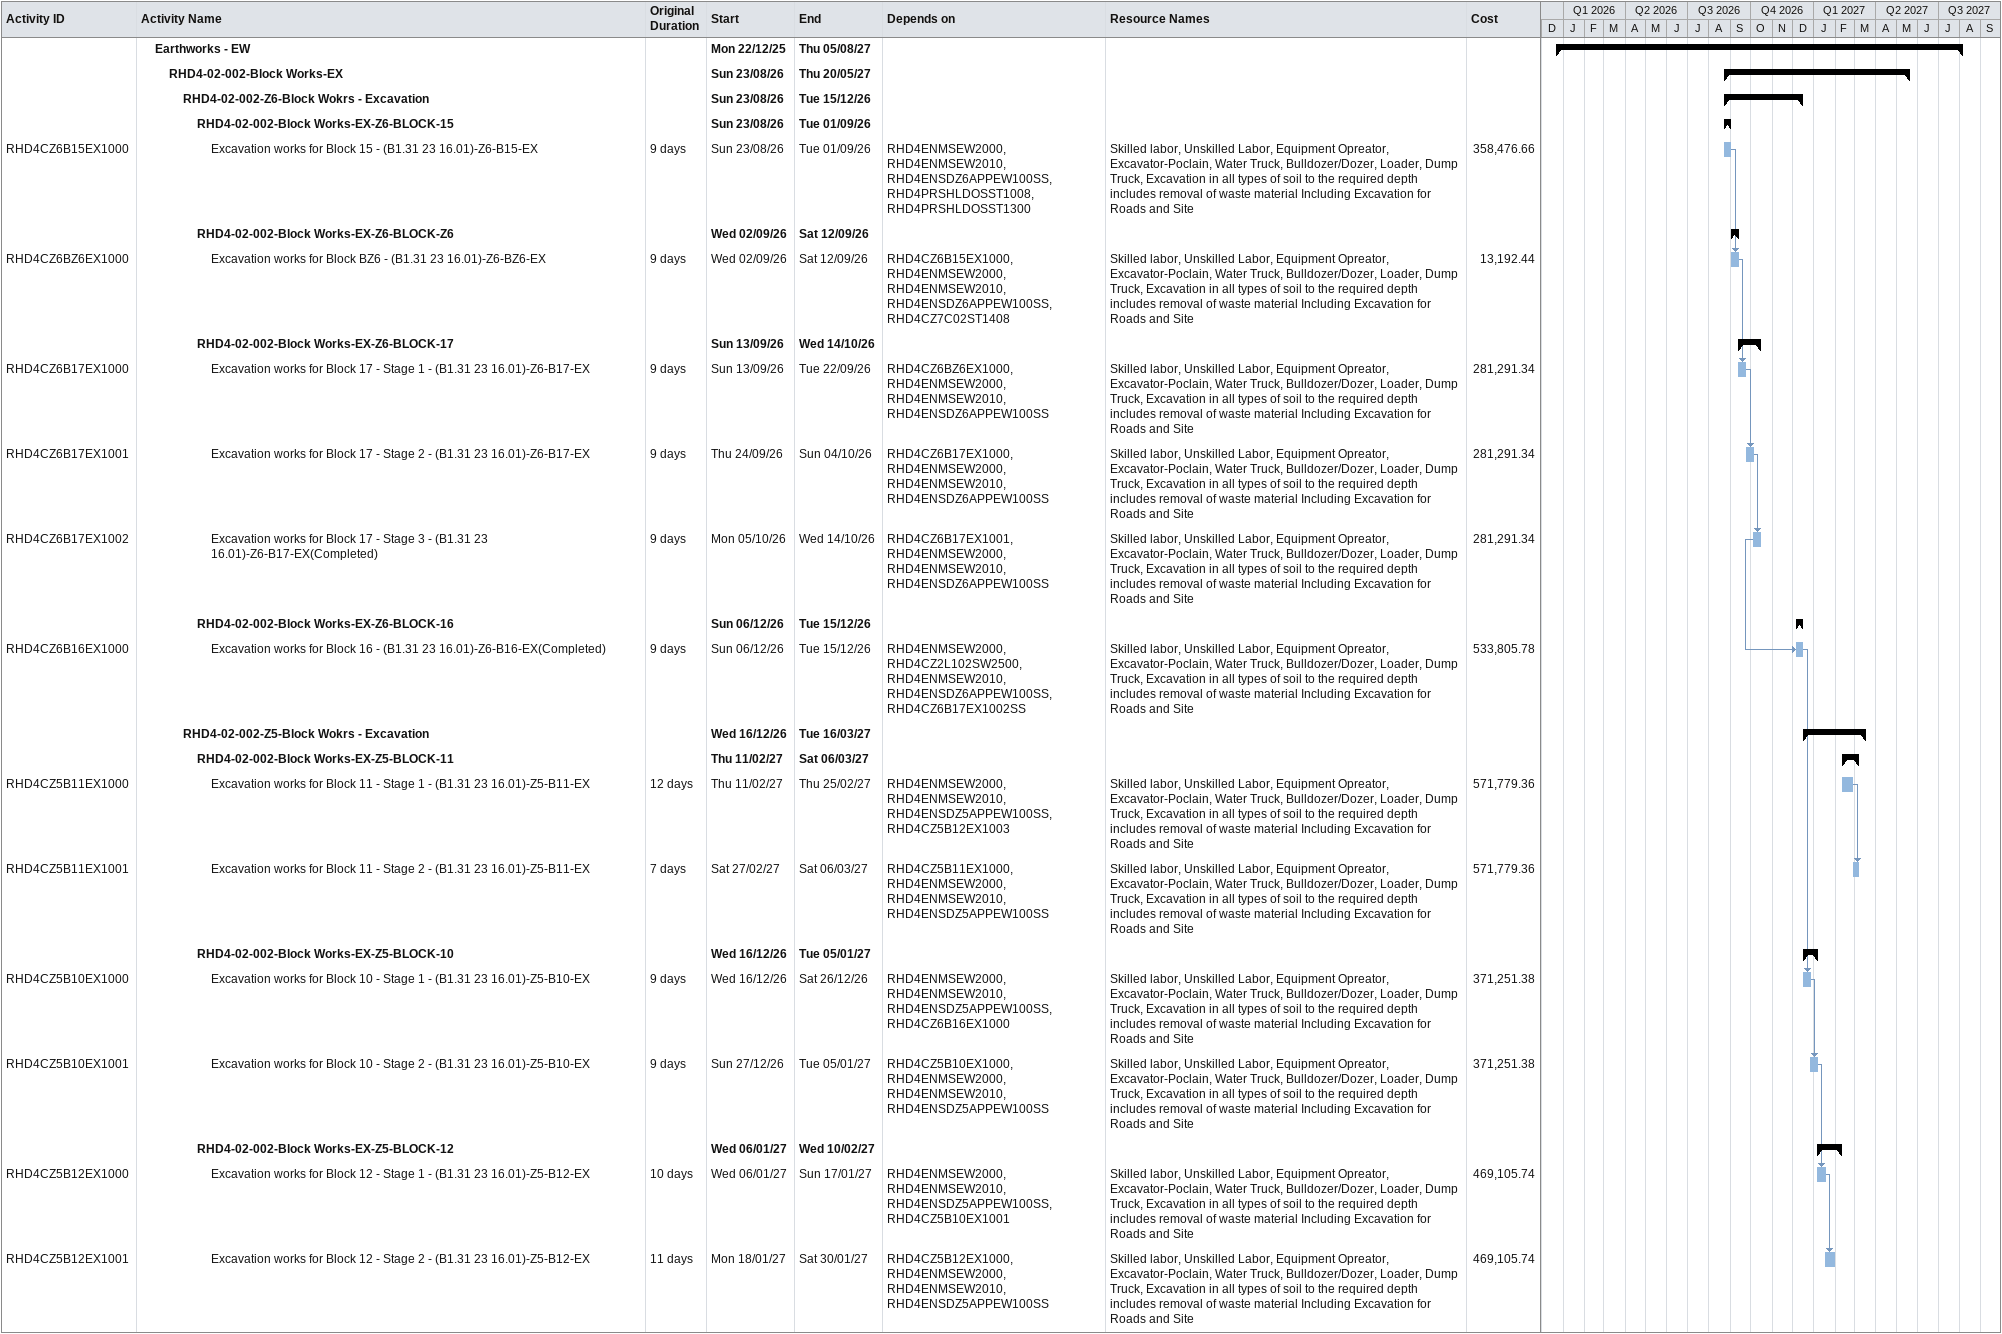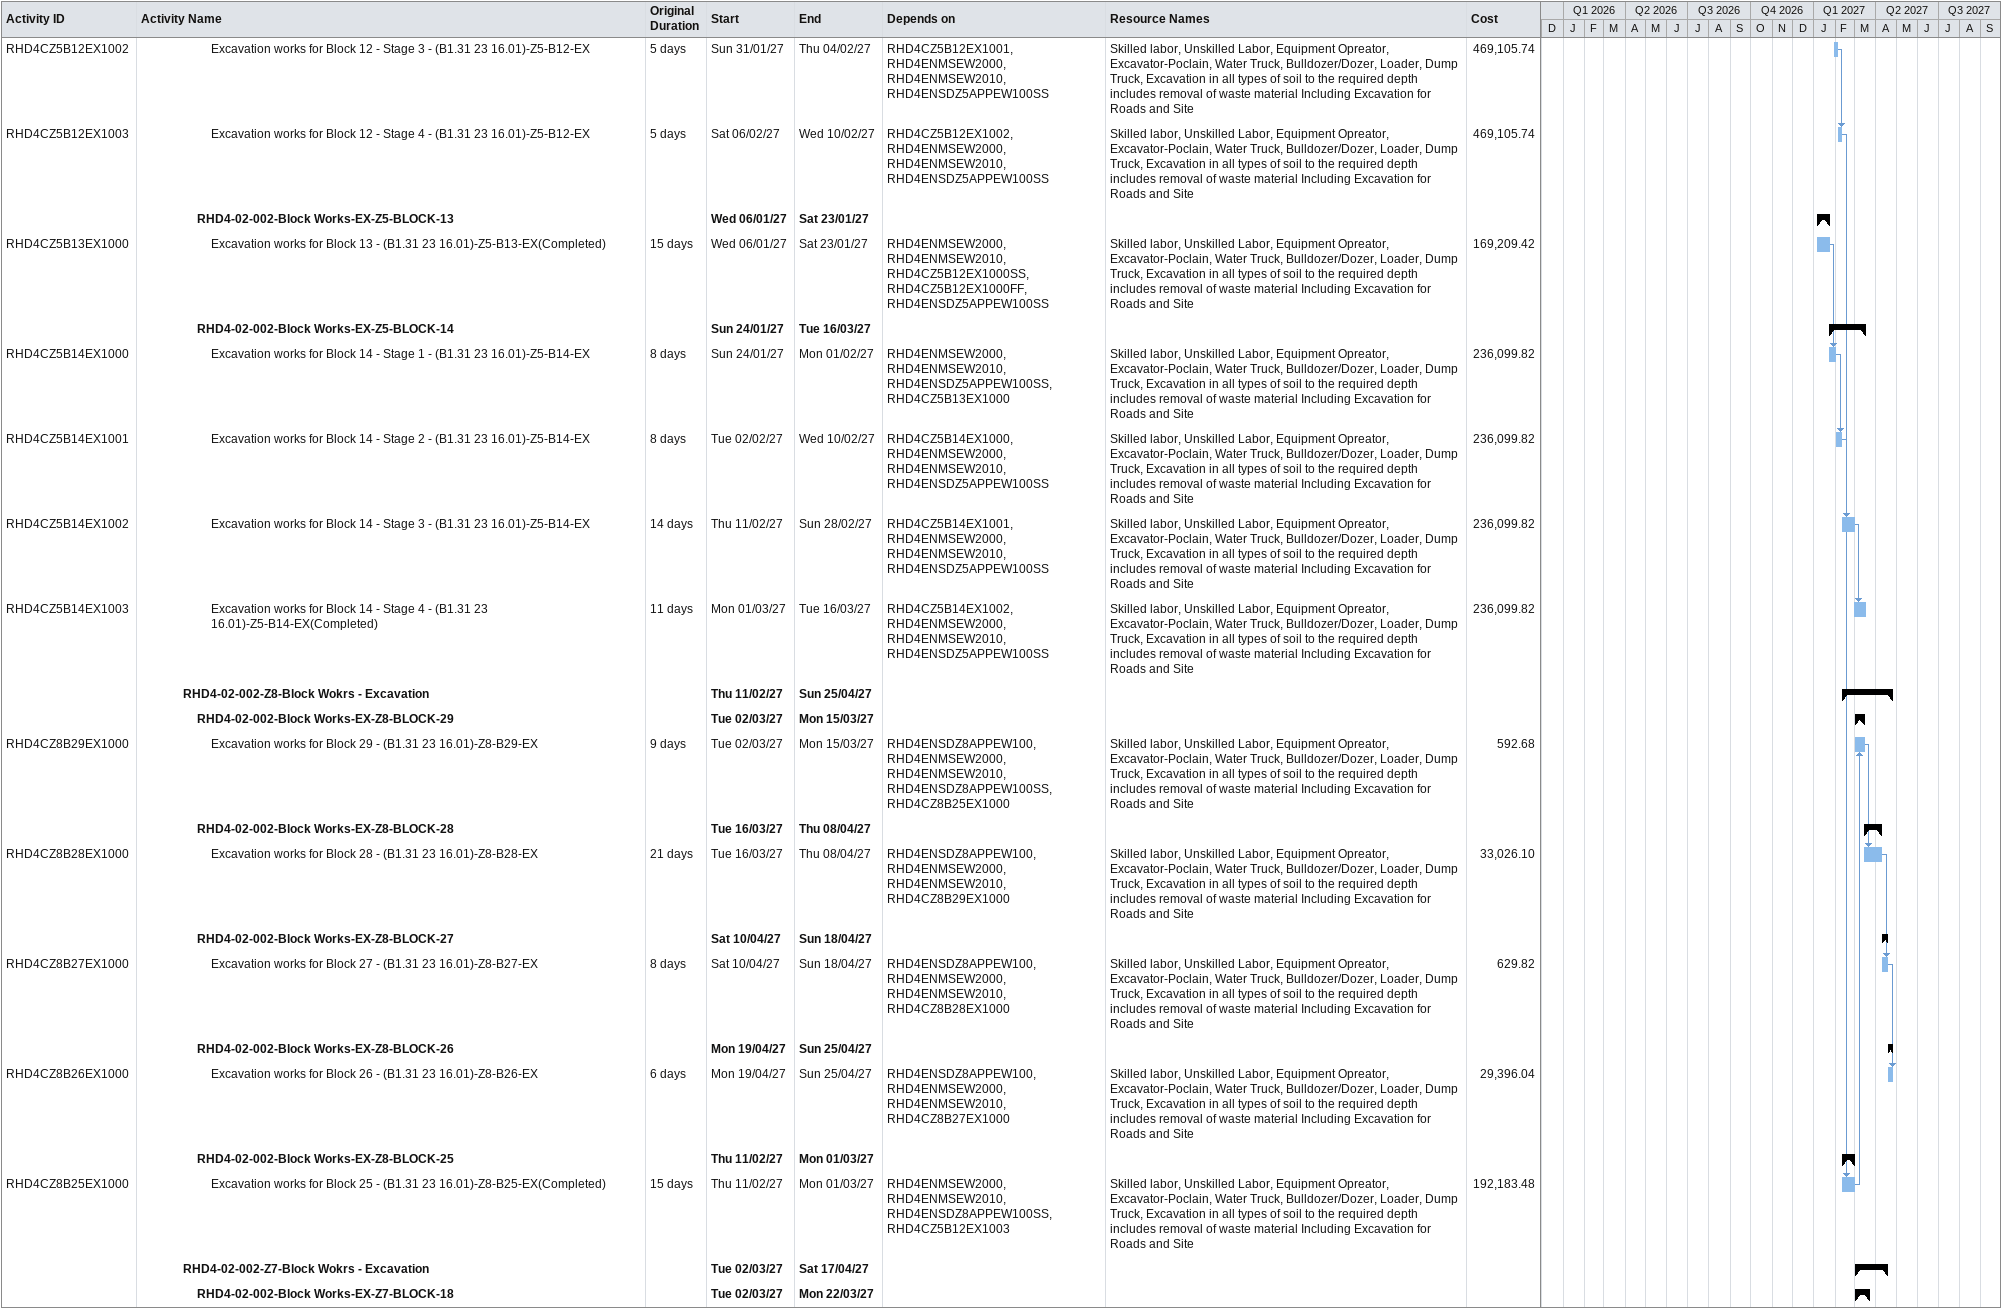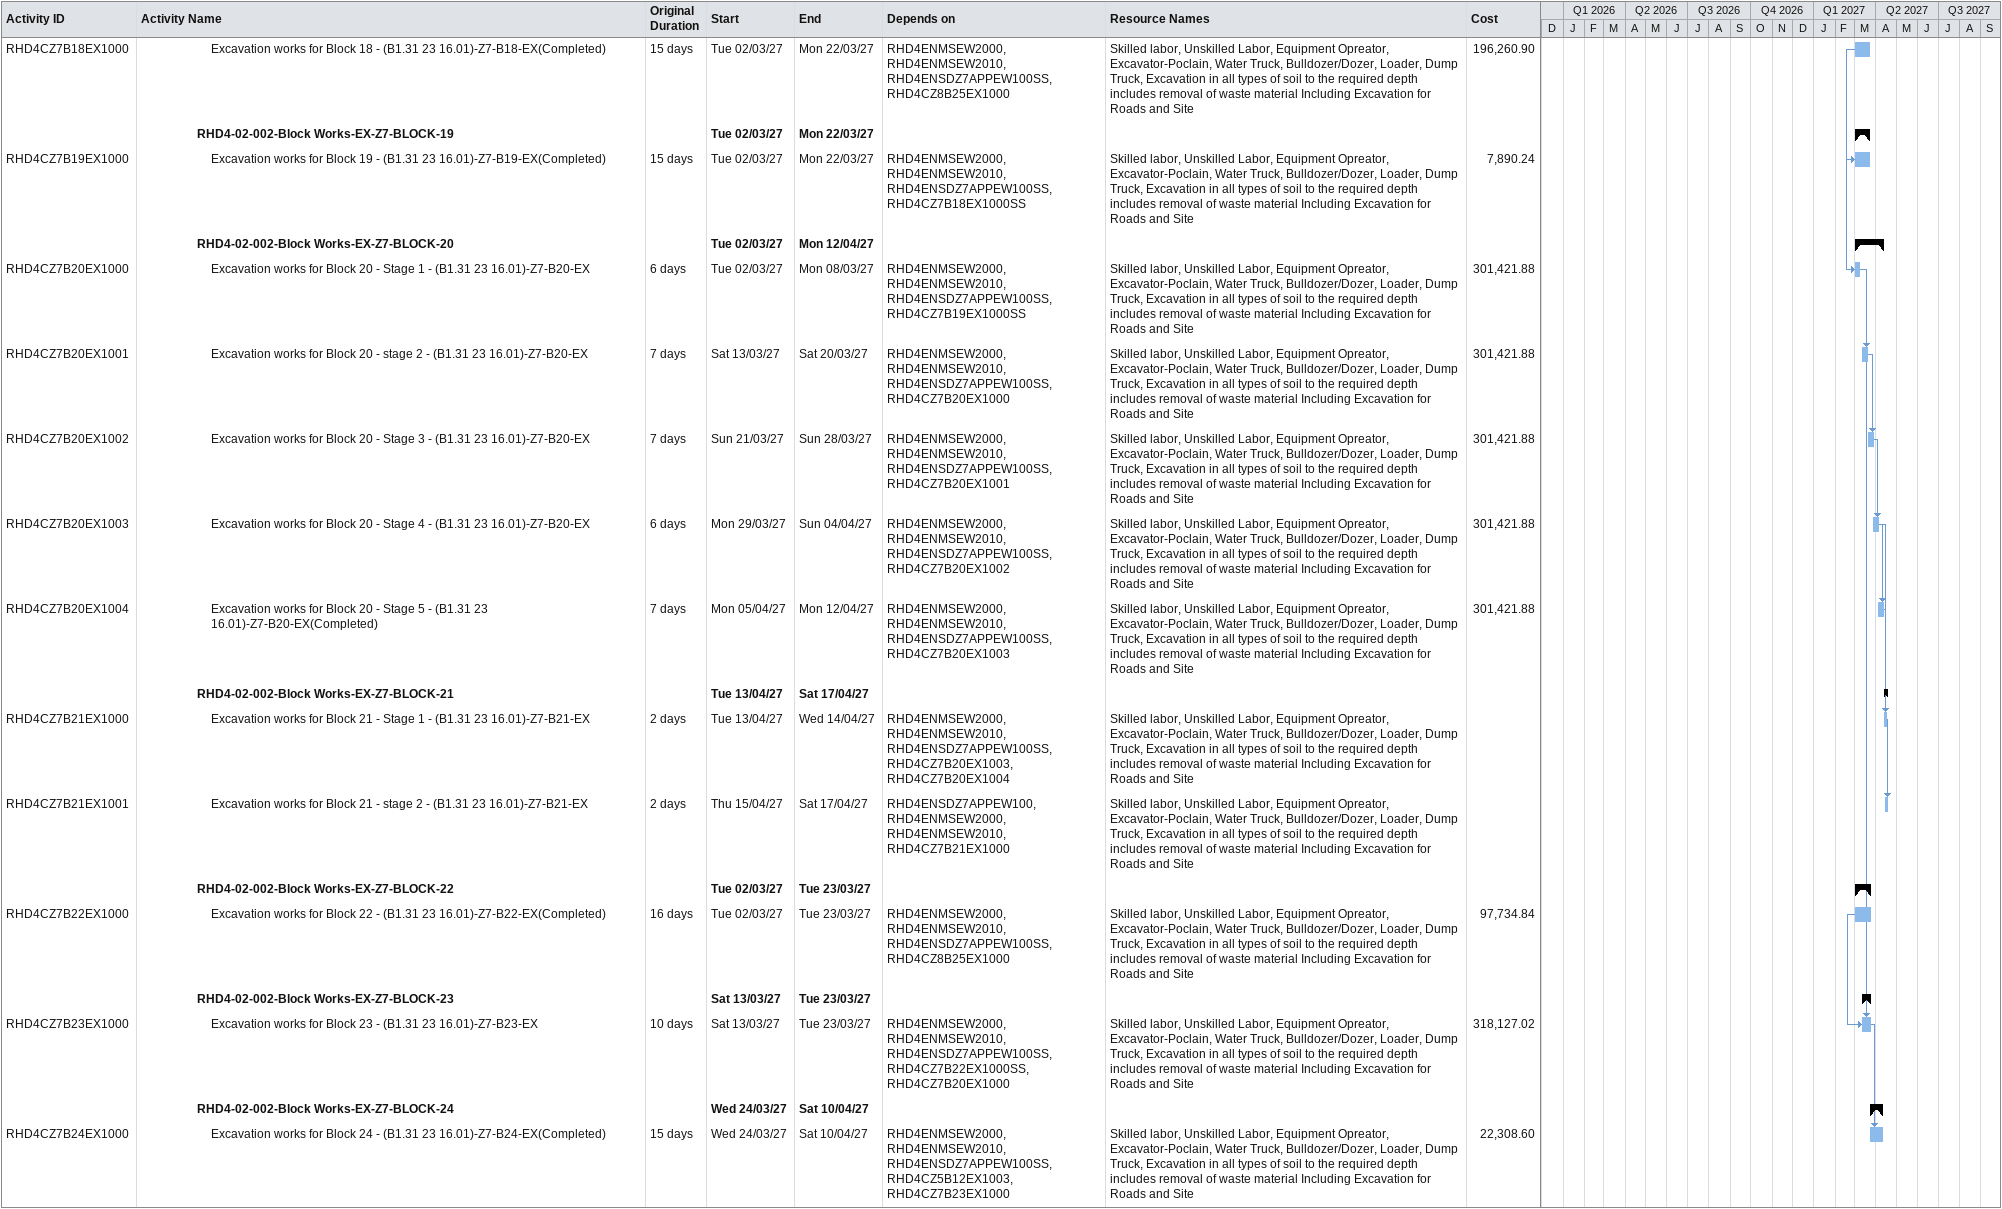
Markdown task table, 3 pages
| ID | Level | Task | Original duration | Start | Finish | Predecessors | Resources | Cost |
|---|---|---|---|---|---|---|---|---|
|  | 2 | **Earthworks - EW** |  | 2025-12-22 | 2027-08-05 |  |  |  |
|  | 3 | **RHD4-02-002-Block Works-EX** |  | 2026-08-23 | 2027-05-20 |  |  |  |
|  | 4 | **RHD4-02-002-Z6-Block Wokrs - Excavation** |  | 2026-08-23 | 2026-12-15 |  |  |  |
|  | 5 | **RHD4-02-002-Block Works-EX-Z6-BLOCK-15** |  | 2026-08-23 | 2026-09-01 |  |  |  |
| RHD4CZ6B15EX1000 | 6 | Excavation works for Block 15 - (B1.31 23 16.01)-Z6-B15-EX | 9d | 2026-08-23 | 2026-09-01 | RHD4ENMSEW2000, RHD4ENMSEW2010, RHD4ENSDZ6APPEW100SS, RHD4PRSHLDOSST1008, RHD4PRSHLDOSST1300 | Skilled labor, Unskilled Labor, Equipment Opreator, Excavator-Poclain, Water Truck, Bulldozer/Dozer, Loader, Dump Truck, Excavation in all types of soil to the required depth includes removal of waste material Including Excavation for Roads and Site | 358476.66 |
|  | 5 | **RHD4-02-002-Block Works-EX-Z6-BLOCK-Z6** |  | 2026-09-02 | 2026-09-12 |  |  |  |
| RHD4CZ6BZ6EX1000 | 6 | Excavation works for Block BZ6 - (B1.31 23 16.01)-Z6-BZ6-EX | 9d | 2026-09-02 | 2026-09-12 | RHD4CZ6B15EX1000, RHD4ENMSEW2000, RHD4ENMSEW2010, RHD4ENSDZ6APPEW100SS, RHD4CZ7C02ST1408 | Skilled labor, Unskilled Labor, Equipment Opreator, Excavator-Poclain, Water Truck, Bulldozer/Dozer, Loader, Dump Truck, Excavation in all types of soil to the required depth includes removal of waste material Including Excavation for Roads and Site | 13192.44 |
|  | 5 | **RHD4-02-002-Block Works-EX-Z6-BLOCK-17** |  | 2026-09-13 | 2026-10-14 |  |  |  |
| RHD4CZ6B17EX1000 | 6 | Excavation works for Block 17 - Stage 1 - (B1.31 23 16.01)-Z6-B17-EX | 9d | 2026-09-13 | 2026-09-22 | RHD4CZ6BZ6EX1000, RHD4ENMSEW2000, RHD4ENMSEW2010, RHD4ENSDZ6APPEW100SS | Skilled labor, Unskilled Labor, Equipment Opreator, Excavator-Poclain, Water Truck, Bulldozer/Dozer, Loader, Dump Truck, Excavation in all types of soil to the required depth includes removal of waste material Including Excavation for Roads and Site | 281291.34 |
| RHD4CZ6B17EX1001 | 6 | Excavation works for Block 17 - Stage 2 - (B1.31 23 16.01)-Z6-B17-EX | 9d | 2026-09-24 | 2026-10-04 | RHD4CZ6B17EX1000, RHD4ENMSEW2000, RHD4ENMSEW2010, RHD4ENSDZ6APPEW100SS | Skilled labor, Unskilled Labor, Equipment Opreator, Excavator-Poclain, Water Truck, Bulldozer/Dozer, Loader, Dump Truck, Excavation in all types of soil to the required depth includes removal of waste material Including Excavation for Roads and Site | 281291.34 |
| RHD4CZ6B17EX1002 | 6 | Excavation works for Block 17 - Stage 3 - (B1.31 23 16.01)-Z6-B17-EX(Completed) | 9d | 2026-10-05 | 2026-10-14 | RHD4CZ6B17EX1001, RHD4ENMSEW2000, RHD4ENMSEW2010, RHD4ENSDZ6APPEW100SS | Skilled labor, Unskilled Labor, Equipment Opreator, Excavator-Poclain, Water Truck, Bulldozer/Dozer, Loader, Dump Truck, Excavation in all types of soil to the required depth includes removal of waste material Including Excavation for Roads and Site | 281291.34 |
|  | 5 | **RHD4-02-002-Block Works-EX-Z6-BLOCK-16** |  | 2026-12-06 | 2026-12-15 |  |  |  |
| RHD4CZ6B16EX1000 | 6 | Excavation works for Block 16 - (B1.31 23 16.01)-Z6-B16-EX(Completed) | 9d | 2026-12-06 | 2026-12-15 | RHD4ENMSEW2000, RHD4CZ2L102SW2500, RHD4ENMSEW2010, RHD4ENSDZ6APPEW100SS, RHD4CZ6B17EX1002SS | Skilled labor, Unskilled Labor, Equipment Opreator, Excavator-Poclain, Water Truck, Bulldozer/Dozer, Loader, Dump Truck, Excavation in all types of soil to the required depth includes removal of waste material Including Excavation for Roads and Site | 533805.78 |
|  | 4 | **RHD4-02-002-Z5-Block Wokrs - Excavation** |  | 2026-12-16 | 2027-03-16 |  |  |  |
|  | 5 | **RHD4-02-002-Block Works-EX-Z5-BLOCK-11** |  | 2027-02-11 | 2027-03-06 |  |  |  |
| RHD4CZ5B11EX1000 | 6 | Excavation works for Block 11 - Stage 1 - (B1.31 23 16.01)-Z5-B11-EX | 12d | 2027-02-11 | 2027-02-25 | RHD4ENMSEW2000, RHD4ENMSEW2010, RHD4ENSDZ5APPEW100SS, RHD4CZ5B12EX1003 | Skilled labor, Unskilled Labor, Equipment Opreator, Excavator-Poclain, Water Truck, Bulldozer/Dozer, Loader, Dump Truck, Excavation in all types of soil to the required depth includes removal of waste material Including Excavation for Roads and Site | 571779.36 |
| RHD4CZ5B11EX1001 | 6 | Excavation works for Block 11 - Stage 2 - (B1.31 23 16.01)-Z5-B11-EX | 7d | 2027-02-27 | 2027-03-06 | RHD4CZ5B11EX1000, RHD4ENMSEW2000, RHD4ENMSEW2010, RHD4ENSDZ5APPEW100SS | Skilled labor, Unskilled Labor, Equipment Opreator, Excavator-Poclain, Water Truck, Bulldozer/Dozer, Loader, Dump Truck, Excavation in all types of soil to the required depth includes removal of waste material Including Excavation for Roads and Site | 571779.36 |
|  | 5 | **RHD4-02-002-Block Works-EX-Z5-BLOCK-10** |  | 2026-12-16 | 2027-01-05 |  |  |  |
| RHD4CZ5B10EX1000 | 6 | Excavation works for Block 10 - Stage 1 - (B1.31 23 16.01)-Z5-B10-EX | 9d | 2026-12-16 | 2026-12-26 | RHD4ENMSEW2000, RHD4ENMSEW2010, RHD4ENSDZ5APPEW100SS, RHD4CZ6B16EX1000 | Skilled labor, Unskilled Labor, Equipment Opreator, Excavator-Poclain, Water Truck, Bulldozer/Dozer, Loader, Dump Truck, Excavation in all types of soil to the required depth includes removal of waste material Including Excavation for Roads and Site | 371251.38 |
| RHD4CZ5B10EX1001 | 6 | Excavation works for Block 10 - Stage 2 - (B1.31 23 16.01)-Z5-B10-EX | 9d | 2026-12-27 | 2027-01-05 | RHD4CZ5B10EX1000, RHD4ENMSEW2000, RHD4ENMSEW2010, RHD4ENSDZ5APPEW100SS | Skilled labor, Unskilled Labor, Equipment Opreator, Excavator-Poclain, Water Truck, Bulldozer/Dozer, Loader, Dump Truck, Excavation in all types of soil to the required depth includes removal of waste material Including Excavation for Roads and Site | 371251.38 |
|  | 5 | **RHD4-02-002-Block Works-EX-Z5-BLOCK-12** |  | 2027-01-06 | 2027-02-10 |  |  |  |
| RHD4CZ5B12EX1000 | 6 | Excavation works for Block 12 - Stage 1 - (B1.31 23 16.01)-Z5-B12-EX | 10d | 2027-01-06 | 2027-01-17 | RHD4ENMSEW2000, RHD4ENMSEW2010, RHD4ENSDZ5APPEW100SS, RHD4CZ5B10EX1001 | Skilled labor, Unskilled Labor, Equipment Opreator, Excavator-Poclain, Water Truck, Bulldozer/Dozer, Loader, Dump Truck, Excavation in all types of soil to the required depth includes removal of waste material Including Excavation for Roads and Site | 469105.74 |
| RHD4CZ5B12EX1001 | 6 | Excavation works for Block 12 - Stage 2 - (B1.31 23 16.01)-Z5-B12-EX | 11d | 2027-01-18 | 2027-01-30 | RHD4CZ5B12EX1000, RHD4ENMSEW2000, RHD4ENMSEW2010, RHD4ENSDZ5APPEW100SS | Skilled labor, Unskilled Labor, Equipment Opreator, Excavator-Poclain, Water Truck, Bulldozer/Dozer, Loader, Dump Truck, Excavation in all types of soil to the required depth includes removal of waste material Including Excavation for Roads and Site | 469105.74 |
| RHD4CZ5B12EX1002 | 6 | Excavation works for Block 12 - Stage 3 - (B1.31 23 16.01)-Z5-B12-EX | 5d | 2027-01-31 | 2027-02-04 | RHD4CZ5B12EX1001, RHD4ENMSEW2000, RHD4ENMSEW2010, RHD4ENSDZ5APPEW100SS | Skilled labor, Unskilled Labor, Equipment Opreator, Excavator-Poclain, Water Truck, Bulldozer/Dozer, Loader, Dump Truck, Excavation in all types of soil to the required depth includes removal of waste material Including Excavation for Roads and Site | 469105.74 |
| RHD4CZ5B12EX1003 | 6 | Excavation works for Block 12 - Stage 4 - (B1.31 23 16.01)-Z5-B12-EX | 5d | 2027-02-06 | 2027-02-10 | RHD4CZ5B12EX1002, RHD4ENMSEW2000, RHD4ENMSEW2010, RHD4ENSDZ5APPEW100SS | Skilled labor, Unskilled Labor, Equipment Opreator, Excavator-Poclain, Water Truck, Bulldozer/Dozer, Loader, Dump Truck, Excavation in all types of soil to the required depth includes removal of waste material Including Excavation for Roads and Site | 469105.74 |
|  | 5 | **RHD4-02-002-Block Works-EX-Z5-BLOCK-13** |  | 2027-01-06 | 2027-01-23 |  |  |  |
| RHD4CZ5B13EX1000 | 6 | Excavation works for Block 13 - (B1.31 23 16.01)-Z5-B13-EX(Completed) | 15d | 2027-01-06 | 2027-01-23 | RHD4ENMSEW2000, RHD4ENMSEW2010, RHD4CZ5B12EX1000SS, RHD4CZ5B12EX1000FF, RHD4ENSDZ5APPEW100SS | Skilled labor, Unskilled Labor, Equipment Opreator, Excavator-Poclain, Water Truck, Bulldozer/Dozer, Loader, Dump Truck, Excavation in all types of soil to the required depth includes removal of waste material Including Excavation for Roads and Site | 169209.42 |
|  | 5 | **RHD4-02-002-Block Works-EX-Z5-BLOCK-14** |  | 2027-01-24 | 2027-03-16 |  |  |  |
| RHD4CZ5B14EX1000 | 6 | Excavation works for Block 14 - Stage 1 - (B1.31 23 16.01)-Z5-B14-EX | 8d | 2027-01-24 | 2027-02-01 | RHD4ENMSEW2000, RHD4ENMSEW2010, RHD4ENSDZ5APPEW100SS, RHD4CZ5B13EX1000 | Skilled labor, Unskilled Labor, Equipment Opreator, Excavator-Poclain, Water Truck, Bulldozer/Dozer, Loader, Dump Truck, Excavation in all types of soil to the required depth includes removal of waste material Including Excavation for Roads and Site | 236099.82 |
| RHD4CZ5B14EX1001 | 6 | Excavation works for Block 14 - Stage 2 - (B1.31 23 16.01)-Z5-B14-EX | 8d | 2027-02-02 | 2027-02-10 | RHD4CZ5B14EX1000, RHD4ENMSEW2000, RHD4ENMSEW2010, RHD4ENSDZ5APPEW100SS | Skilled labor, Unskilled Labor, Equipment Opreator, Excavator-Poclain, Water Truck, Bulldozer/Dozer, Loader, Dump Truck, Excavation in all types of soil to the required depth includes removal of waste material Including Excavation for Roads and Site | 236099.82 |
| RHD4CZ5B14EX1002 | 6 | Excavation works for Block 14 - Stage 3 - (B1.31 23 16.01)-Z5-B14-EX | 14d | 2027-02-11 | 2027-02-28 | RHD4CZ5B14EX1001, RHD4ENMSEW2000, RHD4ENMSEW2010, RHD4ENSDZ5APPEW100SS | Skilled labor, Unskilled Labor, Equipment Opreator, Excavator-Poclain, Water Truck, Bulldozer/Dozer, Loader, Dump Truck, Excavation in all types of soil to the required depth includes removal of waste material Including Excavation for Roads and Site | 236099.82 |
| RHD4CZ5B14EX1003 | 6 | Excavation works for Block 14 - Stage 4 - (B1.31 23 16.01)-Z5-B14-EX(Completed) | 11d | 2027-03-01 | 2027-03-16 | RHD4CZ5B14EX1002, RHD4ENMSEW2000, RHD4ENMSEW2010, RHD4ENSDZ5APPEW100SS | Skilled labor, Unskilled Labor, Equipment Opreator, Excavator-Poclain, Water Truck, Bulldozer/Dozer, Loader, Dump Truck, Excavation in all types of soil to the required depth includes removal of waste material Including Excavation for Roads and Site | 236099.82 |
|  | 4 | **RHD4-02-002-Z8-Block Wokrs - Excavation** |  | 2027-02-11 | 2027-04-25 |  |  |  |
|  | 5 | **RHD4-02-002-Block Works-EX-Z8-BLOCK-29** |  | 2027-03-02 | 2027-03-15 |  |  |  |
| RHD4CZ8B29EX1000 | 6 | Excavation works for Block 29 - (B1.31 23 16.01)-Z8-B29-EX | 9d | 2027-03-02 | 2027-03-15 | RHD4ENSDZ8APPEW100, RHD4ENMSEW2000, RHD4ENMSEW2010, RHD4ENSDZ8APPEW100SS, RHD4CZ8B25EX1000 | Skilled labor, Unskilled Labor, Equipment Opreator, Excavator-Poclain, Water Truck, Bulldozer/Dozer, Loader, Dump Truck, Excavation in all types of soil to the required depth includes removal of waste material Including Excavation for Roads and Site | 592.68 |
|  | 5 | **RHD4-02-002-Block Works-EX-Z8-BLOCK-28** |  | 2027-03-16 | 2027-04-08 |  |  |  |
| RHD4CZ8B28EX1000 | 6 | Excavation works for Block 28 - (B1.31 23 16.01)-Z8-B28-EX | 21d | 2027-03-16 | 2027-04-08 | RHD4ENSDZ8APPEW100, RHD4ENMSEW2000, RHD4ENMSEW2010, RHD4CZ8B29EX1000 | Skilled labor, Unskilled Labor, Equipment Opreator, Excavator-Poclain, Water Truck, Bulldozer/Dozer, Loader, Dump Truck, Excavation in all types of soil to the required depth includes removal of waste material Including Excavation for Roads and Site | 33026.10 |
|  | 5 | **RHD4-02-002-Block Works-EX-Z8-BLOCK-27** |  | 2027-04-10 | 2027-04-18 |  |  |  |
| RHD4CZ8B27EX1000 | 6 | Excavation works for Block 27 - (B1.31 23 16.01)-Z8-B27-EX | 8d | 2027-04-10 | 2027-04-18 | RHD4ENSDZ8APPEW100, RHD4ENMSEW2000, RHD4ENMSEW2010, RHD4CZ8B28EX1000 | Skilled labor, Unskilled Labor, Equipment Opreator, Excavator-Poclain, Water Truck, Bulldozer/Dozer, Loader, Dump Truck, Excavation in all types of soil to the required depth includes removal of waste material Including Excavation for Roads and Site | 629.82 |
|  | 5 | **RHD4-02-002-Block Works-EX-Z8-BLOCK-26** |  | 2027-04-19 | 2027-04-25 |  |  |  |
| RHD4CZ8B26EX1000 | 6 | Excavation works for Block 26 - (B1.31 23 16.01)-Z8-B26-EX | 6d | 2027-04-19 | 2027-04-25 | RHD4ENSDZ8APPEW100, RHD4ENMSEW2000, RHD4ENMSEW2010, RHD4CZ8B27EX1000 | Skilled labor, Unskilled Labor, Equipment Opreator, Excavator-Poclain, Water Truck, Bulldozer/Dozer, Loader, Dump Truck, Excavation in all types of soil to the required depth includes removal of waste material Including Excavation for Roads and Site | 29396.04 |
|  | 5 | **RHD4-02-002-Block Works-EX-Z8-BLOCK-25** |  | 2027-02-11 | 2027-03-01 |  |  |  |
| RHD4CZ8B25EX1000 | 6 | Excavation works for Block 25 - (B1.31 23 16.01)-Z8-B25-EX(Completed) | 15d | 2027-02-11 | 2027-03-01 | RHD4ENMSEW2000, RHD4ENMSEW2010, RHD4ENSDZ8APPEW100SS, RHD4CZ5B12EX1003 | Skilled labor, Unskilled Labor, Equipment Opreator, Excavator-Poclain, Water Truck, Bulldozer/Dozer, Loader, Dump Truck, Excavation in all types of soil to the required depth includes removal of waste material Including Excavation for Roads and Site | 192183.48 |
|  | 4 | **RHD4-02-002-Z7-Block Wokrs - Excavation** |  | 2027-03-02 | 2027-04-17 |  |  |  |
|  | 5 | **RHD4-02-002-Block Works-EX-Z7-BLOCK-18** |  | 2027-03-02 | 2027-03-22 |  |  |  |
| RHD4CZ7B18EX1000 | 6 | Excavation works for Block 18 - (B1.31 23 16.01)-Z7-B18-EX(Completed) | 15d | 2027-03-02 | 2027-03-22 | RHD4ENMSEW2000, RHD4ENMSEW2010, RHD4ENSDZ7APPEW100SS, RHD4CZ8B25EX1000 | Skilled labor, Unskilled Labor, Equipment Opreator, Excavator-Poclain, Water Truck, Bulldozer/Dozer, Loader, Dump Truck, Excavation in all types of soil to the required depth includes removal of waste material Including Excavation for Roads and Site | 196260.90 |
|  | 5 | **RHD4-02-002-Block Works-EX-Z7-BLOCK-19** |  | 2027-03-02 | 2027-03-22 |  |  |  |
| RHD4CZ7B19EX1000 | 6 | Excavation works for Block 19 - (B1.31 23 16.01)-Z7-B19-EX(Completed) | 15d | 2027-03-02 | 2027-03-22 | RHD4ENMSEW2000, RHD4ENMSEW2010, RHD4ENSDZ7APPEW100SS, RHD4CZ7B18EX1000SS | Skilled labor, Unskilled Labor, Equipment Opreator, Excavator-Poclain, Water Truck, Bulldozer/Dozer, Loader, Dump Truck, Excavation in all types of soil to the required depth includes removal of waste material Including Excavation for Roads and Site | 7890.24 |
|  | 5 | **RHD4-02-002-Block Works-EX-Z7-BLOCK-20** |  | 2027-03-02 | 2027-04-12 |  |  |  |
| RHD4CZ7B20EX1000 | 6 | Excavation works for Block 20 - Stage 1 - (B1.31 23 16.01)-Z7-B20-EX | 6d | 2027-03-02 | 2027-03-08 | RHD4ENMSEW2000, RHD4ENMSEW2010, RHD4ENSDZ7APPEW100SS, RHD4CZ7B19EX1000SS | Skilled labor, Unskilled Labor, Equipment Opreator, Excavator-Poclain, Water Truck, Bulldozer/Dozer, Loader, Dump Truck, Excavation in all types of soil to the required depth includes removal of waste material Including Excavation for Roads and Site | 301421.88 |
| RHD4CZ7B20EX1001 | 6 | Excavation works for Block 20 - stage 2 - (B1.31 23 16.01)-Z7-B20-EX | 7d | 2027-03-13 | 2027-03-20 | RHD4ENMSEW2000, RHD4ENMSEW2010, RHD4ENSDZ7APPEW100SS, RHD4CZ7B20EX1000 | Skilled labor, Unskilled Labor, Equipment Opreator, Excavator-Poclain, Water Truck, Bulldozer/Dozer, Loader, Dump Truck, Excavation in all types of soil to the required depth includes removal of waste material Including Excavation for Roads and Site | 301421.88 |
| RHD4CZ7B20EX1002 | 6 | Excavation works for Block 20 - Stage 3 - (B1.31 23 16.01)-Z7-B20-EX | 7d | 2027-03-21 | 2027-03-28 | RHD4ENMSEW2000, RHD4ENMSEW2010, RHD4ENSDZ7APPEW100SS, RHD4CZ7B20EX1001 | Skilled labor, Unskilled Labor, Equipment Opreator, Excavator-Poclain, Water Truck, Bulldozer/Dozer, Loader, Dump Truck, Excavation in all types of soil to the required depth includes removal of waste material Including Excavation for Roads and Site | 301421.88 |
| RHD4CZ7B20EX1003 | 6 | Excavation works for Block 20 - Stage 4 - (B1.31 23 16.01)-Z7-B20-EX | 6d | 2027-03-29 | 2027-04-04 | RHD4ENMSEW2000, RHD4ENMSEW2010, RHD4ENSDZ7APPEW100SS, RHD4CZ7B20EX1002 | Skilled labor, Unskilled Labor, Equipment Opreator, Excavator-Poclain, Water Truck, Bulldozer/Dozer, Loader, Dump Truck, Excavation in all types of soil to the required depth includes removal of waste material Including Excavation for Roads and Site | 301421.88 |
| RHD4CZ7B20EX1004 | 6 | Excavation works for Block 20 - Stage 5 - (B1.31 23 16.01)-Z7-B20-EX(Completed) | 7d | 2027-04-05 | 2027-04-12 | RHD4ENMSEW2000, RHD4ENMSEW2010, RHD4ENSDZ7APPEW100SS, RHD4CZ7B20EX1003 | Skilled labor, Unskilled Labor, Equipment Opreator, Excavator-Poclain, Water Truck, Bulldozer/Dozer, Loader, Dump Truck, Excavation in all types of soil to the required depth includes removal of waste material Including Excavation for Roads and Site | 301421.88 |
|  | 5 | **RHD4-02-002-Block Works-EX-Z7-BLOCK-21** |  | 2027-04-13 | 2027-04-17 |  |  |  |
| RHD4CZ7B21EX1000 | 6 | Excavation works for Block 21 - Stage 1 - (B1.31 23 16.01)-Z7-B21-EX | 2d | 2027-04-13 | 2027-04-14 | RHD4ENMSEW2000, RHD4ENMSEW2010, RHD4ENSDZ7APPEW100SS, RHD4CZ7B20EX1003, RHD4CZ7B20EX1004 | Skilled labor, Unskilled Labor, Equipment Opreator, Excavator-Poclain, Water Truck, Bulldozer/Dozer, Loader, Dump Truck, Excavation in all types of soil to the required depth includes removal of waste material Including Excavation for Roads and Site |  |
| RHD4CZ7B21EX1001 | 6 | Excavation works for Block 21 - stage 2 - (B1.31 23 16.01)-Z7-B21-EX | 2d | 2027-04-15 | 2027-04-17 | RHD4ENSDZ7APPEW100, RHD4ENMSEW2000, RHD4ENMSEW2010, RHD4CZ7B21EX1000 | Skilled labor, Unskilled Labor, Equipment Opreator, Excavator-Poclain, Water Truck, Bulldozer/Dozer, Loader, Dump Truck, Excavation in all types of soil to the required depth includes removal of waste material Including Excavation for Roads and Site |  |
|  | 5 | **RHD4-02-002-Block Works-EX-Z7-BLOCK-22** |  | 2027-03-02 | 2027-03-23 |  |  |  |
| RHD4CZ7B22EX1000 | 6 | Excavation works for Block 22 - (B1.31 23 16.01)-Z7-B22-EX(Completed) | 16d | 2027-03-02 | 2027-03-23 | RHD4ENMSEW2000, RHD4ENMSEW2010, RHD4ENSDZ7APPEW100SS, RHD4CZ8B25EX1000 | Skilled labor, Unskilled Labor, Equipment Opreator, Excavator-Poclain, Water Truck, Bulldozer/Dozer, Loader, Dump Truck, Excavation in all types of soil to the required depth includes removal of waste material Including Excavation for Roads and Site | 97734.84 |
|  | 5 | **RHD4-02-002-Block Works-EX-Z7-BLOCK-23** |  | 2027-03-13 | 2027-03-23 |  |  |  |
| RHD4CZ7B23EX1000 | 6 | Excavation works for Block 23 - (B1.31 23 16.01)-Z7-B23-EX | 10d | 2027-03-13 | 2027-03-23 | RHD4ENMSEW2000, RHD4ENMSEW2010, RHD4ENSDZ7APPEW100SS, RHD4CZ7B22EX1000SS, RHD4CZ7B20EX1000 | Skilled labor, Unskilled Labor, Equipment Opreator, Excavator-Poclain, Water Truck, Bulldozer/Dozer, Loader, Dump Truck, Excavation in all types of soil to the required depth includes removal of waste material Including Excavation for Roads and Site | 318127.02 |
|  | 5 | **RHD4-02-002-Block Works-EX-Z7-BLOCK-24** |  | 2027-03-24 | 2027-04-10 |  |  |  |
| RHD4CZ7B24EX1000 | 6 | Excavation works for Block 24 - (B1.31 23 16.01)-Z7-B24-EX(Completed) | 15d | 2027-03-24 | 2027-04-10 | RHD4ENMSEW2000, RHD4ENMSEW2010, RHD4ENSDZ7APPEW100SS, RHD4CZ5B12EX1003, RHD4CZ7B23EX1000 | Skilled labor, Unskilled Labor, Equipment Opreator, Excavator-Poclain, Water Truck, Bulldozer/Dozer, Loader, Dump Truck, Excavation in all types of soil to the required depth includes removal of waste material Including Excavation for Roads and Site | 22308.60 |
